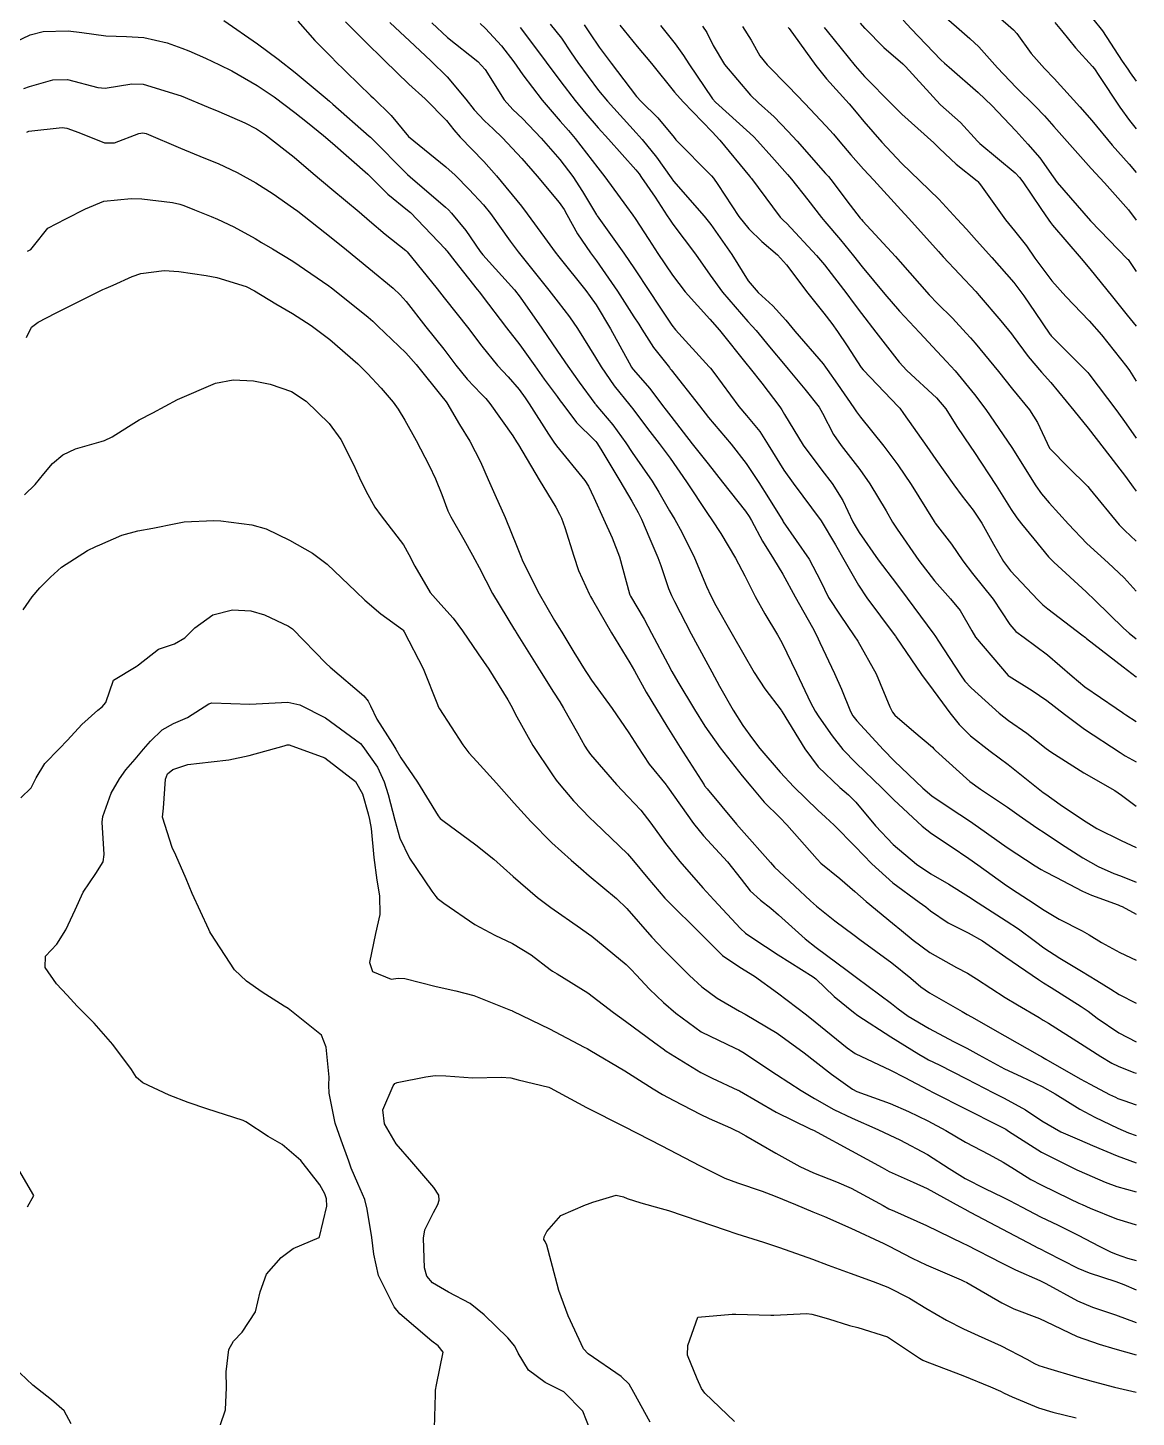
# Model space of a CAD drawing. Header units: metres. Extents: x 307586 to 320046, y 7427249 to 7434250.
# Drawn here: x 319986.5 to 320044.9, y 7429414.4 to 7429487.6 of the extents above; entities that cross this region are included whole.
import ezdxf

# ---------------------------------------------------------------- set-up
doc = ezdxf.new("R2010")
doc.units = ezdxf.units.M
doc.header["$MEASUREMENT"] = 0
doc.layers.add('Curvas de Nivel 1m', color=11, linetype='Continuous')
doc.layers.add('Curvas de Nivel 5m', color=15, linetype='Continuous')

msp = doc.modelspace()

# ---------------------------------------------------------------- linework, layer by layer
at = {"layer": 'Curvas de Nivel 1m', "flags": 128}
for points, elevation in [([(320036.636, 7429489.005), (320038.432, 7429487.442), (320038.611, 7429487.246), (320039.37, 7429486.201), (320040.06, 7429485.418), (320040.585, 7429484.877), (320041.939, 7429483.396), (320042.556, 7429482.671), (320043.638, 7429481.379), (320044.533, 7429480.376), (320044.903, 7429479.939)], 849), ([(319996.825, 7429487.938), (319998.601, 7429486.712), (319999.679, 7429485.909), (320000.582, 7429485.203), (320002.162, 7429483.876), (320002.381, 7429483.692), (320002.56, 7429483.538), (320004.474, 7429481.851), (320004.542, 7429481.785), (320006.493, 7429479.82), (320006.633, 7429479.697), (320008.496, 7429478.111), (320008.657, 7429477.96), (320008.814, 7429477.795), (320009.578, 7429476.877), (320010.333, 7429475.772), (320010.47, 7429475.59), (320012.133, 7429473.753), (320012.439, 7429473.367), (320013.58, 7429471.738), (320014.405, 7429470.517), (320014.945, 7429469.722), (320015.552, 7429468.88), (320016.374, 7429467.77), (320016.402, 7429467.729), (320016.429, 7429467.699), (320017.32, 7429466.648), (320018.011, 7429465.683), (320018.345, 7429465.183), (320019.39, 7429463.664), (320019.749, 7429463.09), (320020.308, 7429462.118), (320020.581, 7429461.647), (320020.961, 7429460.978), (320021.628, 7429459.637), (320022.26, 7429458.125), (320022.476, 7429457.628), (320022.749, 7429457.124), (320023.607, 7429455.616), (320024.217, 7429454.535), (320024.759, 7429453.602), (320025.329, 7429452.727), (320026.183, 7429451.609), (320026.202, 7429451.58), (320026.235, 7429451.527), (320027.431, 7429449.567), (320028.149, 7429448.633), (320029.279, 7429447.543), (320029.741, 7429447.147), (320030.125, 7429446.759), (320031.156, 7429445.52), (320032.098, 7429444.529), (320033.321, 7429443.498), (320034.078, 7429442.997), (320035.035, 7429442.438), (320036.066, 7429441.793), (320036.572, 7429441.455), (320038.054, 7429440.52), (320038.706, 7429440.087), (320039.601, 7429439.417), (320040.038, 7429439.096), (320040.879, 7429438.553), (320042.02, 7429437.855), (320042.831, 7429437.378), (320043.556, 7429436.914), (320044.006, 7429436.625), (320044.903, 7429436.168)], 867), ([(320000.711, 7429487.899), (320001.606, 7429486.888), (320002.593, 7429485.897), (320002.622, 7429485.87), (320004.565, 7429483.978), (320004.703, 7429483.848), (320005.645, 7429482.925), (320006.543, 7429481.82), (320008.519, 7429480.23), (320009.002, 7429479.793), (320009.756, 7429479.032), (320010.498, 7429478.233), (320010.869, 7429477.766), (320011.917, 7429476.317), (320012.328, 7429475.751), (320012.47, 7429475.569), (320013.945, 7429473.735), (320014.437, 7429473.104), (320015.036, 7429472.328), (320015.465, 7429471.714), (320016.4, 7429470.186), (320016.699, 7429469.697), (320017.393, 7429468.7), (320018.218, 7429467.682), (320018.285, 7429467.594), (320018.371, 7429467.482), (320019.143, 7429466.45), (320019.763, 7429465.659), (320020.341, 7429464.886), (320021.204, 7429463.641), (320022.306, 7429461.973), (320022.532, 7429461.628), (320023.004, 7429460.915), (320023.786, 7429459.615), (320024.269, 7429458.683), (320024.815, 7429457.602), (320025.338, 7429456.688), (320026.004, 7429455.583), (320026.227, 7429455.175), (320026.991, 7429453.572), (320027.743, 7429452.008), (320027.985, 7429451.562), (320028.18, 7429451.254), (320028.877, 7429450.257), (320029.442, 7429449.541), (320030.152, 7429448.812), (320031.49, 7429447.516), (320032.127, 7429446.886), (320033.618, 7429445.495), (320034.107, 7429445.118), (320035.151, 7429444.42), (320036.088, 7429443.789), (320036.551, 7429443.455), (320038.072, 7429442.376), (320038.637, 7429442), (320039.529, 7429441.418), (320039.852, 7429441.204), (320040.059, 7429441.068), (320040.85, 7429440.607), (320042.049, 7429439.978), (320042.43, 7429439.768), (320043.072, 7429439.375), (320044.035, 7429438.838), (320044.903, 7429438.432)], 866), ([(320005.571, 7429487.836), (320006.105, 7429487.324), (320006.603, 7429486.861), (320007.735, 7429485.809), (320008.581, 7429484.975), (320009.575, 7429483.79), (320010.004, 7429483.232), (320010.552, 7429482.652), (320011.015, 7429482.233), (320011.506, 7429481.76), (320012.527, 7429480.667), (320013.338, 7429479.742), (320014.499, 7429478.347), (320014.754, 7429477.985), (320014.899, 7429477.724), (320015.465, 7429476.698), (320016.145, 7429475.705), (320016.467, 7429475.281), (320017.568, 7429473.689), (320018.429, 7429472.336), (320018.683, 7429471.934), (320018.842, 7429471.674), (320019.462, 7429470.718), (320020.305, 7429469.651), (320020.348, 7429469.597), (320020.401, 7429469.531), (320021.881, 7429467.635), (320022.367, 7429467.029), (320023.551, 7429465.618), (320024.338, 7429464.597), (320025.009, 7429463.6), (320025.521, 7429462.797), (320026.271, 7429461.58), (320026.282, 7429461.56), (320026.302, 7429461.531), (320027.669, 7429459.566), (320028.266, 7429458.421), (320028.691, 7429457.553), (320029.305, 7429456.606), (320030.045, 7429455.533), (320030.229, 7429455.244), (320031.191, 7429453.52), (320031.917, 7429451.781), (320032.05, 7429451.511), (320032.181, 7429451.352), (320033.183, 7429450.489), (320034.165, 7429449.659), (320034.245, 7429449.57), (320034.328, 7429449.488), (320036.139, 7429447.86), (320036.688, 7429447.454), (320038.124, 7429446.501), (320038.741, 7429446.053), (320039.66, 7429445.417), (320040.109, 7429445.124), (320040.909, 7429444.594), (320042.089, 7429443.827), (320042.9, 7429443.382), (320043.719, 7429443.013), (320044.078, 7429442.875), (320044.903, 7429442.558)], 864), ([(320007.779, 7429487.808), (320008.605, 7429487.042), (320010.203, 7429485.784), (320010.587, 7429485.359), (320011.6, 7429483.764), (320012.056, 7429483.253), (320012.553, 7429482.779), (320013.545, 7429481.74), (320014.526, 7429480.612), (320015.207, 7429479.72), (320015.725, 7429478.931), (320016.461, 7429477.7), (320016.473, 7429477.681), (320016.492, 7429477.653), (320017.892, 7429475.686), (320018.461, 7429474.86), (320019.249, 7429473.668), (320019.719, 7429472.944), (320020.425, 7429471.892), (320020.621, 7429471.648), (320022.404, 7429469.703), (320022.465, 7429469.629), (320022.639, 7429469.388), (320023.963, 7429467.614), (320024.368, 7429467.133), (320025.058, 7429466.297), (320025.5, 7429465.593), (320026.333, 7429464.251), (320026.819, 7429463.575), (320028.303, 7429461.586), (320029.059, 7429460.317), (320029.498, 7429459.542), (320030.263, 7429458.195), (320030.708, 7429457.525), (320032.144, 7429455.601), (320032.212, 7429455.51), (320032.232, 7429455.481), (320033.589, 7429453.496), (320034.195, 7429452.657), (320034.695, 7429451.989), (320035.077, 7429451.477), (320035.564, 7429450.856), (320036.171, 7429450.258), (320037.209, 7429449.45), (320038.152, 7429448.742), (320039.826, 7429447.415), (320039.997, 7429447.277), (320040.131, 7429447.177), (320040.887, 7429446.641), (320042.117, 7429445.807), (320042.83, 7429445.383), (320044.103, 7429444.737), (320044.903, 7429444.371)], 863), ([(320010.323, 7429487.783), (320010.61, 7429487.512), (320011.445, 7429486.611), (320012.108, 7429485.757), (320012.583, 7429485.082), (320013.594, 7429483.74), (320014.552, 7429482.632), (320014.976, 7429482.152), (320015.33, 7429481.718), (320016.52, 7429480.179), (320016.89, 7429479.696), (320018.036, 7429478.146), (320018.376, 7429477.681), (320018.491, 7429477.508), (320019.213, 7429476.402), (320019.696, 7429475.662), (320020.456, 7429474.516), (320021.129, 7429473.643), (320022.429, 7429472.205), (320022.94, 7429471.625), (320024.405, 7429469.799), (320024.49, 7429469.695), (320024.56, 7429469.608), (320025.163, 7429468.826), (320026.123, 7429467.584), (320026.223, 7429467.433), (320026.369, 7429467.185), (320027.342, 7429465.57), (320028.333, 7429464.256), (320028.882, 7429463.552), (320029.432, 7429462.661), (320029.973, 7429461.535), (320030.087, 7429461.319), (320030.297, 7429460.975), (320031.307, 7429459.52), (320032.264, 7429458.258), (320032.839, 7429457.504), (320034.234, 7429455.611), (320034.284, 7429455.54), (320034.323, 7429455.489), (320034.477, 7429455.239), (320035.641, 7429453.468), (320035.874, 7429453.139), (320036.196, 7429452.782), (320037.671, 7429451.445), (320038.179, 7429451.062), (320039.144, 7429450.397), (320040.165, 7429449.586), (320040.397, 7429449.408), (320042.147, 7429448.315), (320043.773, 7429447.374), (320044.131, 7429447.136), (320044.903, 7429446.553)], 862), ([(320015.814, 7429487.712), (320016.131, 7429487.23), (320016.601, 7429486.54), (320017.232, 7429485.694), (320018.567, 7429483.941), (320018.812, 7429483.676), (320019.697, 7429482.805), (320020.544, 7429481.768), (320020.644, 7429481.649), (320022.524, 7429479.764), (320022.632, 7429479.629), (320022.854, 7429479.291), (320023.967, 7429477.615), (320024.486, 7429476.957), (320025.175, 7429476.294), (320025.989, 7429475.587), (320026.465, 7429475.065), (320027.593, 7429473.568), (320028.433, 7429472.525), (320028.855, 7429471.982), (320029.163, 7429471.549), (320029.674, 7429470.8), (320030.404, 7429469.659), (320030.505, 7429469.529), (320032.374, 7429467.584), (320032.441, 7429467.509), (320032.638, 7429467.239), (320033.864, 7429465.495), (320034.343, 7429464.805), (320035.287, 7429463.476), (320035.736, 7429462.888), (320036.31, 7429462.152), (320036.771, 7429461.455), (320037.38, 7429460.361), (320037.902, 7429459.444), (320038.276, 7429458.957), (320039.716, 7429457.418), (320039.989, 7429457.152), (320040.248, 7429456.939), (320042.044, 7429455.583), (320042.233, 7429455.434), (320042.29, 7429455.389), (320044.211, 7429453.889), (320044.897, 7429453.36), (320044.903, 7429453.355)], 859), ([(320017.685, 7429487.689), (320018.602, 7429486.575), (320019.349, 7429485.672), (320020.571, 7429484.171), (320021.021, 7429483.645), (320022.547, 7429482.075), (320022.962, 7429481.626), (320024.524, 7429479.731), (320024.58, 7429479.665), (320024.626, 7429479.608), (320024.982, 7429479.137), (320026.142, 7429477.585), (320026.314, 7429477.405), (320026.49, 7429477.24), (320028.055, 7429475.564), (320028.466, 7429475.076), (320029.651, 7429473.542), (320029.99, 7429473.088), (320030.433, 7429472.496), (320031.181, 7429471.522), (320032.407, 7429469.94), (320032.808, 7429469.506), (320034.382, 7429468.067), (320034.866, 7429467.483), (320035.446, 7429466.556), (320036.188, 7429465.462), (320036.35, 7429465.236), (320037.524, 7429463.448), (320038.31, 7429462.18), (320038.611, 7429461.74), (320038.851, 7429461.432), (320039.504, 7429460.63), (320040.286, 7429459.692), (320040.561, 7429459.407), (320042.26, 7429457.84), (320042.746, 7429457.385), (320044.239, 7429455.937), (320044.534, 7429455.664), (320044.903, 7429455.361)], 858), ([(320019.834, 7429487.668), (320020.603, 7429486.702), (320021.039, 7429486.095), (320021.32, 7429485.649), (320022.566, 7429483.815), (320022.729, 7429483.628), (320024.547, 7429482.003), (320024.751, 7429481.813), (320024.949, 7429481.604), (320025.691, 7429480.749), (320026.525, 7429479.823), (320026.735, 7429479.578), (320027.593, 7429478.483), (320028.315, 7429477.562), (320028.491, 7429477.353), (320029.322, 7429476.388), (320029.999, 7429475.537), (320030.464, 7429474.956), (320031.656, 7429473.518), (320032.434, 7429472.622), (320033.477, 7429471.499), (320034.413, 7429470.498), (320034.899, 7429469.974), (320035.356, 7429469.476), (320036.385, 7429468.246), (320036.971, 7429467.454), (320038.353, 7429465.44), (320039.615, 7429463.421), (320039.909, 7429463.006), (320040.314, 7429462.535), (320041.331, 7429461.4), (320042.293, 7429460.39), (320043.431, 7429459.379), (320044.271, 7429458.584), (320044.903, 7429457.875)], 857), ([(320030.356, 7429487.803), (320030.589, 7429487.54), (320030.613, 7429487.516), (320031.6, 7429486.522), (320032.594, 7429485.652), (320032.743, 7429485.509), (320034.563, 7429483.518), (320034.59, 7429483.49), (320035.637, 7429482.557), (320036.544, 7429481.579), (320036.663, 7429481.459), (320038.528, 7429479.908), (320038.759, 7429479.67), (320038.934, 7429479.434), (320039.884, 7429478.038), (320040.299, 7429477.413), (320040.378, 7429477.298), (320040.49, 7429477.15), (320042.006, 7429475.395), (320042.465, 7429474.859), (320043.657, 7429473.378), (320044.433, 7429472.418), (320044.903, 7429471.845)], 852), ([(320032.62, 7429487.951), (320033.04, 7429487.506), (320034.597, 7429485.872), (320034.793, 7429485.685), (320035.037, 7429485.483), (320036.573, 7429484.145), (320037.286, 7429483.453), (320038.55, 7429482.125), (320038.882, 7429481.771), (320039.195, 7429481.43), (320039.818, 7429480.703), (320040.526, 7429479.707), (320040.745, 7429479.408), (320042.493, 7429477.39), (320044.446, 7429475.37), (320044.472, 7429475.34), (320044.903, 7429474.723)], 851), ([(320040.619, 7429487.834), (320040.962, 7429487.415), (320041.699, 7429486.494), (320042.594, 7429485.523), (320042.697, 7429485.389), (320042.925, 7429485.049), (320044.038, 7429483.375), (320044.556, 7429482.674), (320044.903, 7429482.224)], 848), ([(320042.622, 7429488.026), (320043.118, 7429487.385), (320044.17, 7429485.801), (320044.455, 7429485.371), (320044.59, 7429485.173), (320044.903, 7429484.742)], 847), ([(319984.87, 7429486.361), (319986.604, 7429487.18), (319987.3, 7429487.359), (319988.606, 7429487.392), (319989.326, 7429487.312), (319990.604, 7429487.128), (319991.689, 7429487.089), (319992.603, 7429487.04), (319993.825, 7429486.753), (319994.598, 7429486.486), (319994.975, 7429486.343), (319995.843, 7429485.951), (319996.588, 7429485.602), (319997.236, 7429485.281), (319998.572, 7429484.51), (319999.476, 7429483.911), (320000.555, 7429483.098), (320001.223, 7429482.563), (320002.07, 7429481.877), (320002.537, 7429481.485), (320004.402, 7429479.851), (320004.512, 7429479.738), (320005.458, 7429478.792), (320006.494, 7429477.954), (320006.652, 7429477.818), (320008.474, 7429475.906), (320008.525, 7429475.851), (320008.563, 7429475.799), (320008.993, 7429475.264), (320010.171, 7429473.774), (320010.292, 7429473.622), (320010.44, 7429473.434), (320011.708, 7429471.757), (320012.409, 7429470.847), (320013.216, 7429469.742), (320013.699, 7429469.05), (320014.377, 7429468.135), (320014.552, 7429467.904), (320014.678, 7429467.725), (320015.409, 7429466.76), (320016.354, 7429465.84), (320016.424, 7429465.769), (320016.473, 7429465.699), (320016.687, 7429465.358), (320017.687, 7429463.686), (320018.312, 7429462.61), (320018.653, 7429462.021), (320018.823, 7429461.672), (320019.265, 7429460.642), (320019.682, 7429459.659), (320019.844, 7429459.224), (320020.259, 7429458.027), (320020.414, 7429457.648), (320020.561, 7429457.336), (320021.443, 7429455.638), (320022.212, 7429454.215), (320022.529, 7429453.627), (320022.939, 7429452.879), (320023.653, 7429451.615), (320024.175, 7429450.805), (320024.672, 7429450.106), (320025.068, 7429449.596), (320026.144, 7429448.343), (320026.85, 7429447.573), (320028.121, 7429446.339), (320028.535, 7429445.971), (320028.984, 7429445.547), (320030.096, 7429444.423), (320030.973, 7429443.521), (320032.073, 7429442.507), (320033.457, 7429441.496), (320033.815, 7429441.247), (320034.059, 7429441.047), (320034.998, 7429440.416), (320036.047, 7429439.881), (320036.802, 7429439.452), (320038.03, 7429438.605), (320039.756, 7429437.414), (320039.912, 7429437.311), (320040.011, 7429437.252), (320040.413, 7429437.002), (320041.999, 7429436.008), (320042.365, 7429435.753), (320042.845, 7429435.377), (320043.982, 7429434.607), (320044.903, 7429434.139)], 868), ([(320012.427, 7429487.569), (320012.609, 7429487.336), (320013.801, 7429485.738), (320014.578, 7429484.704), (320015.333, 7429483.718), (320015.892, 7429483.046), (320016.549, 7429482.291), (320017.084, 7429481.695), (320018.527, 7429480.069), (320018.704, 7429479.856), (320018.836, 7429479.675), (320019.548, 7429478.624), (320020.185, 7429477.655), (320020.307, 7429477.469), (320020.489, 7429477.211), (320021.68, 7429475.638), (320022.456, 7429474.53), (320023.107, 7429473.623), (320024.428, 7429472.086), (320024.664, 7429471.845), (320024.88, 7429471.603), (320025.57, 7429470.748), (320026.405, 7429469.763), (320026.561, 7429469.578), (320027.437, 7429468.52), (320028.193, 7429467.562), (320028.37, 7429467.259), (320028.944, 7429466.136), (320029.347, 7429465.545), (320030.334, 7429464.28), (320030.859, 7429463.525), (320031.717, 7429462.108), (320032.066, 7429461.512), (320032.299, 7429461.148), (320033.45, 7429459.498), (320034.267, 7429458.414), (320035.112, 7429457.477), (320035.63, 7429456.852), (320036.236, 7429455.785), (320036.441, 7429455.458), (320037.75, 7429453.905), (320038.154, 7429453.44), (320038.203, 7429453.4), (320039.416, 7429452.643), (320040.19, 7429452.125), (320041.123, 7429451.401), (320042.175, 7429450.601), (320044.058, 7429449.371), (320044.162, 7429449.306), (320044.319, 7429449.209), (320044.903, 7429448.881)], 861), ([(320022.053, 7429487.638), (320022.274, 7429487.3), (320022.603, 7429486.617), (320023.197, 7429485.624), (320024.569, 7429484.003), (320024.991, 7429483.604), (320025.822, 7429482.858), (320026.548, 7429482.11), (320027.028, 7429481.575), (320028.526, 7429479.884), (320028.678, 7429479.712), (320028.805, 7429479.556), (320029.835, 7429478.208), (320030.353, 7429477.532), (320030.416, 7429477.455), (320030.491, 7429477.368), (320032.224, 7429475.512), (320032.469, 7429475.233), (320033.984, 7429473.495), (320034.438, 7429473.023), (320035.218, 7429472.266), (320035.942, 7429471.467), (320036.174, 7429471.217), (320036.418, 7429470.939), (320037.644, 7429469.448), (320038.389, 7429468.517), (320039.27, 7429467.427), (320039.706, 7429466.759), (320040.337, 7429465.41), (320040.353, 7429465.385), (320041.338, 7429464.4), (320042.323, 7429463.421), (320042.347, 7429463.39), (320042.477, 7429463.233), (320044.012, 7429461.373), (320044.3, 7429461.078), (320044.903, 7429460.509)], 856), ([(320026.56, 7429487.581), (320026.583, 7429487.551), (320026.612, 7429487.509), (320028.009, 7429485.566), (320028.583, 7429484.871), (320029.769, 7429483.542), (320030.136, 7429483.114), (320030.554, 7429482.613), (320031.491, 7429481.521), (320032.532, 7429480.416), (320033.503, 7429479.5), (320034.508, 7429478.522), (320035.468, 7429477.475), (320035.959, 7429476.94), (320036.482, 7429476.358), (320037.297, 7429475.452), (320038.453, 7429474.14), (320038.988, 7429473.432), (320039.573, 7429472.561), (320040.358, 7429471.411), (320040.388, 7429471.376), (320040.422, 7429471.334), (320042.349, 7429469.391), (320042.402, 7429469.328), (320043.883, 7429467.375), (320044.366, 7429466.698), (320044.903, 7429465.932)], 854), ([(320028.455, 7429487.562), (320028.611, 7429487.368), (320030.088, 7429485.545), (320030.585, 7429484.993), (320032.041, 7429483.515), (320032.558, 7429483.007), (320034.243, 7429481.493), (320034.54, 7429481.203), (320035.422, 7429480.367), (320036.523, 7429479.498), (320036.564, 7429479.46), (320036.698, 7429479.281), (320038.019, 7429477.445), (320038.487, 7429476.861), (320039.113, 7429476.064), (320039.567, 7429475.424), (320040.455, 7429474.225), (320041.197, 7429473.402), (320042.43, 7429472.121), (320043.067, 7429471.384), (320044.406, 7429469.695), (320044.544, 7429469.508), (320044.634, 7429469.367), (320044.903, 7429468.936)], 853), ([(319986.28, 7429484.351), (319986.569, 7429484.468), (319987.806, 7429484.816), (319988.575, 7429484.83), (319990.177, 7429484.415), (319990.568, 7429484.369), (319991.973, 7429484.598), (319992.572, 7429484.581), (319994.563, 7429483.97), (319995.985, 7429483.376), (319996.555, 7429483.145), (319997.923, 7429482.552), (319998.546, 7429482.228), (319999.021, 7429481.915), (320000.526, 7429480.742), (320001.533, 7429479.88), (320002.505, 7429479.048), (320003.952, 7429477.855), (320004.488, 7429477.391), (320005.321, 7429476.677), (320006.408, 7429475.821), (320006.472, 7429475.759), (320008.061, 7429473.804), (320008.438, 7429473.322), (320009.111, 7429472.472), (320009.654, 7429471.782), (320010.408, 7429470.785), (320011.248, 7429469.761), (320011.802, 7429469.171), (320012.38, 7429468.493), (320012.691, 7429468.061), (320012.903, 7429467.745), (320013.936, 7429466.156), (320014.206, 7429465.731), (320014.35, 7429465.536), (320015.844, 7429463.707), (320016.031, 7429463.415), (320016.314, 7429462.81), (320016.83, 7429461.695), (320017.284, 7429460.694), (320017.664, 7429459.686), (320018.194, 7429457.74), (320018.217, 7429457.68), (320018.252, 7429457.615), (320018.97, 7429456.399), (320019.359, 7429455.663), (320020.209, 7429454.044), (320020.43, 7429453.648), (320020.745, 7429453.097), (320021.618, 7429451.636), (320022.174, 7429450.771), (320022.982, 7429449.622), (320024.141, 7429448.146), (320024.585, 7429447.603), (320025.294, 7429446.762), (320026.117, 7429445.951), (320026.485, 7429445.576), (320028.086, 7429443.755), (320028.288, 7429443.557), (320029.282, 7429442.749), (320030.068, 7429442.054), (320030.665, 7429441.524), (320032.052, 7429440.389), (320032.541, 7429439.998), (320033.147, 7429439.493), (320034.033, 7429438.837), (320035.433, 7429438.055), (320036.017, 7429437.749), (320036.491, 7429437.455), (320038.003, 7429436.48), (320038.649, 7429436.08), (320039.781, 7429435.413), (320039.991, 7429435.288), (320040.282, 7429435.114), (320041.973, 7429434.057), (320043.036, 7429433.374), (320043.613, 7429433.019), (320043.958, 7429432.853), (320044.777, 7429432.53), (320044.903, 7429432.483)], 869), ([(319986.469, 7429475.791), (319986.653, 7429475.876), (319986.783, 7429476.057), (319987.537, 7429476.995), (319988.487, 7429477.484), (319989.533, 7429478.024), (319990.497, 7429478.426), (319991.937, 7429478.557), (319992.498, 7429478.54), (319994.113, 7429478.357), (319994.496, 7429478.262), (319994.715, 7429478.187), (319995.279, 7429477.958), (319996.157, 7429477.612), (319996.488, 7429477.478), (319997.342, 7429477.074), (319998.478, 7429476.452), (319998.809, 7429476.248), (319999.382, 7429475.906), (320000.463, 7429475.262), (320002.352, 7429473.964), (320002.443, 7429473.894), (320002.479, 7429473.87), (320004.428, 7429472.311), (320004.673, 7429472.094), (320004.934, 7429471.842), (320006.402, 7429470.43), (320006.963, 7429469.814), (320008.375, 7429468.051), (320008.491, 7429467.916), (320008.572, 7429467.797), (320009.239, 7429466.665), (320009.786, 7429465.779), (320010.337, 7429464.694), (320010.743, 7429463.766), (320011.105, 7429462.972), (320011.642, 7429461.757), (320012.279, 7429460.188), (320012.447, 7429459.748), (320012.583, 7429459.433), (320013.445, 7429457.738), (320014.239, 7429456.334), (320014.477, 7429455.968), (320014.631, 7429455.724), (320015.268, 7429454.663), (320015.859, 7429453.705), (320015.994, 7429453.496), (320016.198, 7429453.198), (320017.285, 7429451.689), (320018.164, 7429450.42), (320018.628, 7429449.673), (320019.24, 7429448.76), (320020.133, 7429447.675), (320020.153, 7429447.65), (320020.204, 7429447.578), (320021.578, 7429445.635), (320022.103, 7429444.99), (320023.356, 7429443.617), (320024.074, 7429442.702), (320024.553, 7429442.088), (320025.093, 7429441.595), (320025.646, 7429441.172), (320026.055, 7429440.827), (320027.45, 7429439.566), (320028.036, 7429439.101), (320029.665, 7429437.889), (320030.015, 7429437.637), (320030.167, 7429437.528), (320031.999, 7429436.158), (320032.362, 7429435.87), (320032.878, 7429435.497), (320033.983, 7429434.84), (320035.278, 7429434.163), (320035.968, 7429433.801), (320036.602, 7429433.454), (320037.956, 7429432.719), (320038.832, 7429432.307), (320039.947, 7429431.792), (320040.625, 7429431.403), (320041.935, 7429430.597), (320042.723, 7429430.171), (320043.925, 7429429.583), (320044.493, 7429429.354), (320044.903, 7429429.209)], 871), ([(319986.411, 7429471.234), (319986.69, 7429471.786), (319987.041, 7429472.054), (319987.949, 7429472.524), (319988.43, 7429472.764), (319989.946, 7429473.525), (319990.44, 7429473.766), (319990.608, 7429473.841), (319990.981, 7429474.005), (319991.986, 7429474.459), (319992.452, 7429474.615), (319993.669, 7429474.763), (319994.454, 7429474.711), (319995.886, 7429474.514), (319996.45, 7429474.399), (319997.988, 7429473.925), (319998.441, 7429473.706), (319999.55, 7429473.019), (320000.429, 7429472.501), (320001.423, 7429471.88), (320002.412, 7429471.137), (320003.881, 7429469.855), (320004.388, 7429469.34), (320005.105, 7429468.564), (320005.748, 7429467.829), (320006.014, 7429467.47), (320006.364, 7429466.889), (320006.96, 7429465.814), (320007.644, 7429464.496), (320007.974, 7429463.803), (320008.315, 7429462.978), (320008.626, 7429462.115), (320008.773, 7429461.793), (320009.466, 7429460.602), (320009.93, 7429459.775), (320010.05, 7429459.553), (320010.266, 7429459.12), (320010.971, 7429457.763), (320012.145, 7429455.84), (320012.207, 7429455.75), (320012.232, 7429455.709), (320013.455, 7429453.737), (320014.191, 7429452.559), (320014.518, 7429452.057), (320014.727, 7429451.722), (320015.451, 7429450.424), (320015.843, 7429449.705), (320015.964, 7429449.516), (320016.149, 7429449.28), (320017.521, 7429447.686), (320018.127, 7429447.051), (320018.787, 7429446.337), (320019.314, 7429445.662), (320020.097, 7429444.578), (320020.846, 7429443.642), (320022.069, 7429442.258), (320022.64, 7429441.624), (320024.048, 7429440.114), (320024.319, 7429439.871), (320024.7, 7429439.593), (320026.03, 7429438.723), (320027.877, 7429437.561), (320028.012, 7429437.452), (320028.98, 7429436.522), (320029.995, 7429435.701), (320030.235, 7429435.528), (320031.976, 7429434.397), (320033.45, 7429433.488), (320033.773, 7429433.295), (320033.96, 7429433.195), (320034.512, 7429432.92), (320035.95, 7429432.192), (320037.378, 7429431.446), (320037.94, 7429431.167), (320039.068, 7429430.557), (320039.929, 7429429.97), (320040.922, 7429429.4), (320041.917, 7429428.985), (320042.607, 7429428.685), (320043.904, 7429428.128), (320044.903, 7429427.767)], 872), ([(319986.312, 7429462.952), (319986.883, 7429463.488), (319987.335, 7429464.05), (319987.781, 7429464.596), (319988.338, 7429465.058), (319988.997, 7429465.376), (319990.349, 7429465.767), (319990.536, 7429465.823), (319990.931, 7429466.004), (319991.798, 7429466.556), (319992.362, 7429466.905), (319993.078, 7429467.271), (319994.373, 7429467.97), (319996.382, 7429468.842), (319997.304, 7429469.011), (319998.383, 7429468.949), (319999.265, 7429468.79), (320000.378, 7429468.396), (320001.153, 7429467.882), (320002.361, 7429466.715), (320002.977, 7429465.864), (320003.644, 7429464.546), (320003.962, 7429463.854), (320004.316, 7429463.129), (320004.768, 7429462.304), (320005.103, 7429461.838), (320006.28, 7429460.322), (320006.573, 7429459.817), (320006.882, 7429459.199), (320007.692, 7429457.806), (320008.247, 7429457.175), (320008.91, 7429456.46), (320009.392, 7429455.783), (320010.215, 7429454.583), (320010.791, 7429453.764), (320011.788, 7429452.153), (320012.012, 7429451.752), (320012.178, 7429451.42), (320013.105, 7429449.74), (320014.138, 7429448.208), (320014.336, 7429447.928), (320014.495, 7429447.725), (320015.251, 7429446.84), (320016.115, 7429445.937), (320016.367, 7429445.697), (320018.088, 7429444.045), (320018.415, 7429443.675), (320019.169, 7429442.759), (320020.063, 7429441.706), (320020.115, 7429441.649), (320022.035, 7429439.751), (320022.148, 7429439.628), (320023.105, 7429438.69), (320024.02, 7429438.064), (320024.784, 7429437.592), (320026.004, 7429436.72), (320027.527, 7429435.565), (320027.987, 7429435.195), (320029.674, 7429433.828), (320029.964, 7429433.604), (320030.092, 7429433.529), (320031.954, 7429432.652), (320032.708, 7429432.256), (320033.944, 7429431.609), (320034.202, 7429431.477), (320035.934, 7429430.592), (320037.614, 7429429.755), (320037.925, 7429429.6), (320038.026, 7429429.54), (320038.169, 7429429.436), (320039.907, 7429428.32), (320041.777, 7429427.391), (320041.892, 7429427.341), (320043.267, 7429426.749), (320043.885, 7429426.526), (320044.903, 7429426.241)], 873), ([(319986.241, 7429456.898), (319986.72, 7429457.584), (319987.123, 7429458.051), (319987.687, 7429458.617), (319988.264, 7429459.148), (319989.625, 7429460.02), (319990.067, 7429460.222), (319990.278, 7429460.322), (319991.447, 7429460.836), (319992.289, 7429461.055), (319993.084, 7429461.189), (319994.295, 7429461.446), (319994.732, 7429461.528), (319996.298, 7429461.602), (319996.656, 7429461.578), (319998.295, 7429461.374), (319999.043, 7429461.158), (320000.283, 7429460.567), (320001.487, 7429459.878), (320002.267, 7429459.294), (320003.783, 7429457.855), (320004.248, 7429457.396), (320005.09, 7429456.686), (320006.233, 7429455.85), (320006.261, 7429455.82), (320006.318, 7429455.733), (320007.315, 7429453.809), (320008.083, 7429451.902), (320008.119, 7429451.801), (320008.181, 7429451.673), (320009.406, 7429449.781), (320009.734, 7429449.361), (320010.144, 7429448.908), (320011.184, 7429447.759), (320012.123, 7429446.716), (320012.994, 7429445.741), (320014.096, 7429444.627), (320015.116, 7429443.715), (320015.635, 7429443.264), (320016.075, 7429442.883), (320017.515, 7429441.685), (320018.055, 7429441.169), (320019.374, 7429439.66), (320019.685, 7429439.311), (320020.026, 7429438.961), (320021.354, 7429437.637), (320022.007, 7429437.036), (320022.825, 7429436.442), (320023.995, 7429435.76), (320024.288, 7429435.597), (320025.978, 7429434.587), (320027.405, 7429433.566), (320027.959, 7429433.129), (320028.845, 7429432.439), (320029.944, 7429431.646), (320030.186, 7429431.528), (320031.937, 7429430.899), (320032.908, 7429430.471), (320033.928, 7429429.978), (320034.865, 7429429.471), (320035.914, 7429428.849), (320037.152, 7429428.2), (320037.898, 7429427.798), (320038.493, 7429427.431), (320039.355, 7429426.885), (320039.885, 7429426.599), (320041.411, 7429425.862), (320041.875, 7429425.647), (320042.054, 7429425.566), (320042.481, 7429425.381), (320043.865, 7429424.807), (320044.627, 7429424.587), (320044.903, 7429424.498)], 874), ([(319996.625, 7429413.931), (319996.904, 7429414.759), (319996.957, 7429415.928), (319996.939, 7429416.751), (319997.079, 7429417.927), (319997.331, 7429418.371), (319997.782, 7429418.847), (319998.495, 7429419.909), (319998.74, 7429420.975), (319999.071, 7429421.901), (319999.832, 7429422.776), (320000.47, 7429423.25), (320001.843, 7429423.83), (320001.867, 7429423.87), (320002.254, 7429425.477), (320002.232, 7429425.865), (320002.143, 7429426.133), (320001.88, 7429426.607), (320000.876, 7429427.88), (319999.901, 7429428.726), (319999.163, 7429429.158), (319997.984, 7429429.919), (319997.914, 7429429.968), (319997.832, 7429430.003), (319995.923, 7429430.609), (319994.937, 7429430.941), (319993.934, 7429431.337), (319992.548, 7429431.981), (319992.212, 7429432.253), (319991.95, 7429432.679), (319990.972, 7429434), (319989.98, 7429435.119), (319989.096, 7429436.023), (319988.559, 7429436.592), (319988.004, 7429437.194), (319987.397, 7429438.046), (319987.417, 7429438.648), (319988.025, 7429439.289), (319988.496, 7429440.033), (319988.987, 7429441.088), (319989.404, 7429442.02), (319990.073, 7429443.008), (319990.46, 7429443.625), (319990.508, 7429444.006), (319990.413, 7429445.703), (319990.443, 7429446.007), (319990.886, 7429447.242), (319991.316, 7429447.998), (319991.66, 7429448.473), (319992.143, 7429449.034), (319992.583, 7429449.551), (319992.949, 7429449.982), (319993.561, 7429450.576), (319994.167, 7429450.909), (319994.902, 7429451.229), (319996.03, 7429451.942), (319996.183, 7429451.996), (319998.183, 7429451.92), (320000.184, 7429452.024), (320000.824, 7429451.884), (320002.173, 7429451.2), (320004.012, 7429449.851), (320004.151, 7429449.703), (320004.916, 7429448.614), (320005.274, 7429447.833), (320005.471, 7429447.175), (320005.826, 7429445.824), (320006.099, 7429444.87), (320006.597, 7429443.815), (320007.787, 7429442.082), (320007.983, 7429441.801), (320008.062, 7429441.708), (320008.408, 7429441.444), (320010.041, 7429440.322), (320011.093, 7429439.759), (320012.029, 7429439.32), (320013.01, 7429438.728), (320014.015, 7429437.95), (320014.148, 7429437.853), (320014.38, 7429437.716), (320016.003, 7429436.712), (320017.362, 7429435.686), (320017.986, 7429435.22), (320019.531, 7429434.095), (320019.965, 7429433.767), (320020.129, 7429433.648), (320021.952, 7429432.526), (320022.552, 7429432.224), (320023.899, 7429431.601), (320023.928, 7429431.585), (320023.992, 7429431.55), (320025.931, 7429430.431), (320027.727, 7429429.562), (320027.922, 7429429.47), (320028.09, 7429429.388), (320029.906, 7429428.403), (320031.507, 7429427.514), (320031.891, 7429427.314), (320033.147, 7429426.752), (320033.882, 7429426.412), (320035.613, 7429425.463), (320035.871, 7429425.319), (320036.159, 7429425.167), (320037.856, 7429424.279), (320039.497, 7429423.415), (320039.726, 7429423.296), (320039.841, 7429423.237), (320040.179, 7429423.067), (320041.831, 7429422.221), (320042.42, 7429421.972), (320043.824, 7429421.518), (320044.243, 7429421.356), (320044.903, 7429421.067)], 876), ([(320007.922, 7429413.797), (320007.973, 7429415.573), (320007.975, 7429415.797), (320008.032, 7429416.072), (320008.369, 7429417.791), (320008.112, 7429418.131), (320007.779, 7429418.368), (320006.096, 7429419.817), (320005.798, 7429420.177), (320004.966, 7429421.829), (320004.715, 7429422.95), (320004.61, 7429423.832), (320004.375, 7429425.325), (320004.246, 7429425.836), (320003.881, 7429426.677), (320003.533, 7429427.489), (320003.402, 7429427.847), (320003.004, 7429428.954), (320002.691, 7429429.858), (320002.368, 7429431.432), (320002.356, 7429431.864), (320002.37, 7429432.286), (320002.218, 7429433.866), (320001.972, 7429434.485), (320000.214, 7429435.888), (319999.994, 7429436.021), (319998.843, 7429436.749), (319998.007, 7429437.335), (319997.388, 7429437.926), (319996.128, 7429439.843), (319996.084, 7429439.939), (319996.035, 7429440.06), (319995.145, 7429441.954), (319994.833, 7429442.721), (319994.296, 7429443.967), (319994.089, 7429444.371), (319993.586, 7429445.975), (319993.645, 7429446.447), (319993.745, 7429447.974), (319993.856, 7429448.252), (319994.138, 7429448.478), (319994.927, 7429448.744), (319996.142, 7429448.896), (319997.076, 7429448.999), (319998.146, 7429449.226), (319999.995, 7429449.736), (320000.152, 7429449.783), (320000.257, 7429449.784), (320002.145, 7429449.092), (320003.75, 7429447.854), (320004.126, 7429447.197), (320004.42, 7429446.15), (320004.495, 7429445.844), (320004.578, 7429445.37), (320004.726, 7429443.84), (320004.882, 7429442.649), (320005.014, 7429441.836), (320005.033, 7429440.85), (320004.803, 7429439.838), (320004.491, 7429438.316), (320004.65, 7429437.84), (320005.634, 7429437.448), (320006.01, 7429437.485), (320006.353, 7429437.473), (320008.005, 7429437.047), (320009.047, 7429436.828), (320010.001, 7429436.581), (320011.931, 7429435.813), (320011.993, 7429435.782), (320012.015, 7429435.771), (320012.051, 7429435.749), (320013.979, 7429434.817), (320015.807, 7429433.859), (320015.964, 7429433.779), (320016.104, 7429433.699), (320017.952, 7429432.619), (320018.529, 7429432.251), (320019.443, 7429431.658), (320019.939, 7429431.364), (320020.528, 7429431.05), (320021.923, 7429430.333), (320022.401, 7429430.103), (320023.519, 7429429.606), (320023.794, 7429429.475), (320023.92, 7429429.407), (320024.325, 7429429.187), (320025.903, 7429428.267), (320027.177, 7429427.567), (320027.89, 7429427.239), (320029.114, 7429426.771), (320029.882, 7429426.432), (320031.561, 7429425.513), (320031.87, 7429425.344), (320032.161, 7429425.214), (320033.858, 7429424.471), (320035.763, 7429423.542), (320035.843, 7429423.498), (320035.922, 7429423.459), (320037.833, 7429422.475), (320038.534, 7429422.133), (320039.824, 7429421.56), (320040.134, 7429421.407), (320041.814, 7429420.492), (320042.599, 7429420.166), (320043.807, 7429419.754), (320044.903, 7429419.35)], 877), ([(320016.118, 7429413.696), (320015.738, 7429414.692), (320014.735, 7429415.71), (320013.758, 7429416.198), (320012.869, 7429416.838), (320012.336, 7429417.742), (320012.147, 7429418.115), (320011.781, 7429418.539), (320010.533, 7429419.763), (320009.802, 7429420.354), (320008.653, 7429420.945), (320007.818, 7429421.44), (320007.516, 7429421.803), (320007.399, 7429422.232), (320007.348, 7429423.805), (320007.415, 7429424.239), (320007.863, 7429425.156), (320008.089, 7429425.577), (320008.162, 7429425.796), (320008.149, 7429426.069), (320007.88, 7429426.469), (320006.727, 7429427.812), (320005.902, 7429428.761), (320005.28, 7429429.826), (320005.198, 7429430.553), (320005.747, 7429431.822), (320005.829, 7429431.936), (320005.945, 7429432.002), (320007.455, 7429432.298), (320007.949, 7429432.37), (320008.513, 7429432.356), (320009.948, 7429432.236), (320011.432, 7429432.271), (320011.948, 7429432.237), (320012.334, 7429432.131), (320013.943, 7429431.747), (320014.021, 7429431.719), (320015.928, 7429430.688), (320017.913, 7429429.68), (320019.244, 7429428.997), (320019.903, 7429428.656), (320021.893, 7429427.63), (320023.229, 7429426.952), (320023.884, 7429426.707), (320025.191, 7429426.275), (320025.877, 7429426.009), (320026.944, 7429425.569), (320027.867, 7429425.188), (320028.483, 7429424.931), (320029.855, 7429424.332), (320031.606, 7429423.512), (320031.842, 7429423.396), (320033.095, 7429422.75), (320033.832, 7429422.389), (320035.685, 7429421.601), (320035.824, 7429421.539), (320035.977, 7429421.458), (320037.813, 7429420.398), (320038.46, 7429420.081), (320039.804, 7429419.564), (320040.143, 7429419.407), (320041.791, 7429418.615), (320042.948, 7429418.21), (320043.782, 7429417.973), (320044.903, 7429417.654)], 878), ([(320019.281, 7429414.105), (320018.433, 7429415.67), (320018.181, 7429416.098), (320017.761, 7429416.514), (320016.022, 7429417.698), (320015.776, 7429417.967), (320014.961, 7429419.708), (320014.48, 7429421.046), (320014.291, 7429421.715), (320013.84, 7429423.432), (320013.745, 7429423.625), (320013.676, 7429423.722), (320013.695, 7429423.872), (320013.849, 7429424.153), (320014.577, 7429424.998), (320015.871, 7429425.551), (320015.983, 7429425.587), (320016.257, 7429425.696), (320017.495, 7429426.065), (320017.876, 7429425.966), (320018.083, 7429425.885), (320018.789, 7429425.666), (320019.869, 7429425.368), (320020.26, 7429425.253), (320021.859, 7429424.706), (320023.234, 7429424.228), (320023.849, 7429424.034), (320025.259, 7429423.586), (320025.841, 7429423.395), (320026.11, 7429423.307), (320027.834, 7429422.687), (320028.661, 7429422.377), (320029.827, 7429421.955), (320031.032, 7429421.518), (320031.82, 7429421.209), (320032.954, 7429420.633), (320033.809, 7429420.115), (320034.912, 7429419.469), (320035.796, 7429419.019), (320036.569, 7429418.675), (320037.783, 7429418.128), (320039.132, 7429417.42), (320039.544, 7429417.187), (320039.77, 7429417.083), (320040.233, 7429416.941), (320041.764, 7429416.485), (320042.625, 7429416.24), (320043.759, 7429415.947), (320044.903, 7429415.69)], 879)]:
    msp.add_lwpolyline(points, dxfattribs=dict(at, elevation=elevation))
at = {"layer": 'Curvas de Nivel 5m', "flags": 128}
for points, elevation in [([(320003.228, 7429487.864), (320004.599, 7429486.504), (320004.936, 7429486.185), (320005.294, 7429485.839), (320006.574, 7429484.59), (320007.428, 7429483.811), (320008.552, 7429482.663), (320008.934, 7429482.183), (320009.269, 7429481.789), (320010.524, 7429480.504), (320011.182, 7429479.763), (320012.497, 7429478.156), (320012.809, 7429477.747), (320013.71, 7429476.508), (320014.284, 7429475.732), (320014.469, 7429475.487), (320015.888, 7429473.708), (320016.132, 7429473.397), (320016.435, 7429472.954), (320017.194, 7429471.692), (320018.177, 7429469.901), (320018.298, 7429469.681), (320018.336, 7429469.625), (320018.392, 7429469.557), (320019.276, 7429468.557), (320019.934, 7429467.657), (320020.122, 7429467.405), (320020.367, 7429467.094), (320021.5, 7429465.639), (320022.337, 7429464.578), (320023.102, 7429463.622), (320024.308, 7429462.086), (320024.505, 7429461.807), (320024.623, 7429461.605), (320025.209, 7429460.513), (320025.784, 7429459.587), (320026.271, 7429458.775), (320026.934, 7429457.573), (320027.837, 7429455.963), (320028.049, 7429455.562), (320028.227, 7429455.182), (320029.005, 7429453.548), (320029.372, 7429452.719), (320029.846, 7429451.535), (320029.965, 7429451.318), (320030.178, 7429451.048), (320031.577, 7429449.516), (320032.154, 7429448.944), (320033.648, 7429447.495), (320034.129, 7429447.091), (320035.092, 7429446.445), (320036.116, 7429445.786), (320036.584, 7429445.455), (320038.097, 7429444.383), (320039.577, 7429443.418), (320039.892, 7429443.224), (320040.08, 7429443.118), (320040.664, 7429442.817), (320042.07, 7429442.079), (320042.547, 7429441.865), (320043.954, 7429441.362), (320044.03, 7429441.328), (320044.062, 7429441.311), (320044.162, 7429441.259), (320044.903, 7429440.86)], 865), ([(320014.019, 7429487.736), (320014.606, 7429487), (320015.117, 7429486.241), (320015.478, 7429485.717), (320016.571, 7429484.255), (320017.032, 7429483.695), (320018.546, 7429482.017), (320018.709, 7429481.842), (320018.858, 7429481.675), (320019.612, 7429480.742), (320020.386, 7429479.652), (320020.52, 7429479.474), (320022.137, 7429477.634), (320022.489, 7429477.197), (320023.598, 7429475.619), (320024.452, 7429474.229), (320024.987, 7429473.602), (320025.753, 7429472.907), (320026.429, 7429472.161), (320026.909, 7429471.575), (320028.406, 7429469.845), (320028.529, 7429469.683), (320028.614, 7429469.557), (320029.167, 7429468.773), (320030.02, 7429467.535), (320030.164, 7429467.326), (320030.368, 7429467.047), (320031.606, 7429465.517), (320032.338, 7429464.535), (320033.036, 7429463.503), (320034.25, 7429461.544), (320034.282, 7429461.49), (320034.303, 7429461.464), (320035.169, 7429460.354), (320035.773, 7429459.468), (320036.273, 7429458.815), (320037.357, 7429457.449), (320038.24, 7429456.129), (320038.557, 7429455.756), (320038.995, 7429455.429), (320040.22, 7429454.529), (320041.519, 7429453.397), (320042.197, 7429452.847), (320043.846, 7429451.714), (320044.184, 7429451.49), (320044.254, 7429451.44), (320044.358, 7429451.367), (320044.903, 7429451.007)], 860), ([(320034.625, 7429488.309), (320035.572, 7429487.476), (320036.139, 7429486.998), (320036.604, 7429486.55), (320037.59, 7429485.45), (320038.577, 7429484.404), (320039.576, 7429483.425), (320040.06, 7429482.919), (320040.552, 7429482.363), (320041.399, 7429481.401), (320042.53, 7429480.136), (320043.235, 7429479.383), (320044.502, 7429477.965), (320044.903, 7429477.426)], 850), ([(320024.154, 7429487.615), (320024.606, 7429486.901), (320025.073, 7429486.078), (320025.451, 7429485.597), (320026.576, 7429484.454), (320027.434, 7429483.571), (320028.551, 7429482.393), (320028.942, 7429481.949), (320029.274, 7429481.549), (320029.854, 7429480.859), (320030.529, 7429480.11), (320031.067, 7429479.525), (320032.5, 7429477.969), (320032.927, 7429477.506), (320034.476, 7429475.768), (320034.608, 7429475.621), (320034.734, 7429475.486), (320036.446, 7429473.67), (320036.634, 7429473.458), (320037.763, 7429472.113), (320038.325, 7429471.441), (320038.422, 7429471.309), (320039.215, 7429470.232), (320039.909, 7429469.417), (320040.395, 7429468.866), (320041.609, 7429467.398), (320042.364, 7429466.465), (320043.208, 7429465.381), (320044.331, 7429463.916), (320044.74, 7429463.364), (320044.903, 7429463.153)], 855), ([(319986.44, 7429482.062), (319986.543, 7429482.101), (319988.295, 7429482.293), (319988.545, 7429482.274), (319989.174, 7429482.034), (319990.535, 7429481.488), (319991.056, 7429481.492), (319992.336, 7429481.993), (319992.543, 7429482.029), (319992.729, 7429481.988), (319994.531, 7429481.205), (319995.763, 7429480.712), (319996.52, 7429480.403), (319997.526, 7429479.93), (319998.508, 7429479.393), (319999.41, 7429478.814), (320000.495, 7429478.049), (320000.71, 7429477.888), (320002.479, 7429476.51), (320003.287, 7429475.862), (320004.459, 7429474.896), (320005.742, 7429473.831), (320006.111, 7429473.496), (320006.436, 7429473.129), (320007.462, 7429471.81), (320008.405, 7429470.618), (320009.04, 7429469.79), (320009.645, 7429469.041), (320010.378, 7429468.269), (320010.626, 7429468.018), (320010.84, 7429467.765), (320012.044, 7429466.065), (320012.25, 7429465.751), (320012.35, 7429465.581), (320013.442, 7429463.739), (320014.309, 7429462.308), (320014.514, 7429461.936), (320014.607, 7429461.725), (320014.791, 7429461.227), (320015.256, 7429459.715), (320015.517, 7429458.962), (320016.089, 7429457.702), (320016.149, 7429457.599), (320016.25, 7429457.43), (320017.245, 7429455.69), (320018.209, 7429454.107), (320018.456, 7429453.676), (320019.08, 7429452.555), (320019.625, 7429451.658), (320020.17, 7429450.765), (320020.862, 7429449.643), (320022.134, 7429447.669), (320022.158, 7429447.63), (320022.294, 7429447.466), (320023.836, 7429445.613), (320024.108, 7429445.301), (320025.628, 7429443.587), (320025.842, 7429443.345), (320026.078, 7429443.108), (320027.744, 7429441.563), (320028.06, 7429441.278), (320029.021, 7429440.514), (320030.045, 7429439.749), (320030.343, 7429439.527), (320032.025, 7429438.293), (320033.018, 7429437.495), (320033.558, 7429437.036), (320034.005, 7429436.72), (320035.723, 7429435.735), (320035.994, 7429435.587), (320036.22, 7429435.458), (320037.978, 7429434.458), (320039.805, 7429433.412), (320039.91, 7429433.358), (320039.962, 7429433.333), (320040.139, 7429433.23), (320041.951, 7429432.196), (320042.473, 7429431.907), (320043.502, 7429431.367), (320043.802, 7429431.222), (320043.941, 7429431.158), (320044.255, 7429431.042), (320044.903, 7429430.813)], 870), ([(319986.122, 7429446.986), (319986.671, 7429447.511), (319986.929, 7429448.052), (319987.385, 7429448.803), (319988.148, 7429449.58), (319988.585, 7429450.034), (319989.34, 7429450.847), (319990.177, 7429451.604), (319990.407, 7429451.78), (319990.605, 7429452.006), (319991.011, 7429453.185), (319992.202, 7429453.903), (319992.253, 7429453.939), (319992.312, 7429453.989), (319993.371, 7429454.823), (319994.22, 7429455.11), (319994.759, 7429455.428), (319995.282, 7429455.954), (319996.24, 7429456.638), (319997.274, 7429456.898), (319998.242, 7429456.845), (319998.958, 7429456.627), (320000.234, 7429456.037), (320000.439, 7429455.888), (320002.206, 7429454.074), (320002.417, 7429453.868), (320004.188, 7429452.357), (320004.431, 7429452.092), (320004.546, 7429451.845), (320004.879, 7429451.133), (320005.717, 7429449.827), (320005.878, 7429449.552), (320006.146, 7429449.092), (320007.02, 7429447.811), (320008.115, 7429446.036), (320008.218, 7429445.903), (320008.354, 7429445.796), (320010.094, 7429444.523), (320011.041, 7429443.76), (320012.074, 7429442.854), (320013.356, 7429441.737), (320014.055, 7429441.212), (320015.618, 7429440.128), (320016.035, 7429439.833), (320016.21, 7429439.698), (320018.018, 7429438.212), (320018.293, 7429437.953), (320018.548, 7429437.672), (320019.259, 7429436.914), (320019.998, 7429436.207), (320020.633, 7429435.644), (320021.978, 7429434.66), (320023.767, 7429433.802), (320023.965, 7429433.715), (320024.173, 7429433.598), (320025.951, 7429432.419), (320027.236, 7429431.567), (320027.939, 7429431.147), (320028.965, 7429430.577), (320029.929, 7429430.116), (320031.293, 7429429.516), (320031.919, 7429429.221), (320032.449, 7429428.968), (320033.904, 7429428.205), (320035.047, 7429427.468), (320035.888, 7429426.944), (320036.921, 7429426.411), (320037.878, 7429425.961), (320038.223, 7429425.781), (320038.886, 7429425.425), (320039.866, 7429424.929), (320040.782, 7429424.478), (320041.851, 7429423.948), (320042.953, 7429423.373), (320043.55, 7429423.075), (320043.839, 7429422.958), (320044.439, 7429422.752), (320044.903, 7429422.619)], 875), ([(319986.462, 7429425.449), (319986.801, 7429426.051), (319985.886, 7429427.602)], 875), ([(320023.731, 7429414.135), (320022.176, 7429415.624), (320021.999, 7429415.87), (320021.761, 7429416.395), (320021.26, 7429417.635), (320021.263, 7429418.151), (320021.793, 7429419.63), (320023.609, 7429419.79), (320023.796, 7429419.792), (320025.649, 7429419.737), (320025.805, 7429419.741), (320027.54, 7429419.828), (320027.805, 7429419.796), (320027.993, 7429419.745), (320028.68, 7429419.547), (320029.798, 7429419.195), (320030.235, 7429419.087), (320031.789, 7429418.608), (320033.487, 7429417.484), (320033.658, 7429417.367), (320033.771, 7429417.321), (320034.011, 7429417.237), (320035.764, 7429416.559), (320037.23, 7429415.973), (320037.756, 7429415.735), (320037.951, 7429415.633), (320038.364, 7429415.431), (320039.745, 7429414.863), (320040.506, 7429414.638), (320041.737, 7429414.338)], 880), ([(319988.767, 7429414.024), (319988.41, 7429414.706), (319987.735, 7429415.285), (319986.76, 7429416.05), (319985.757, 7429416.997)], 875)]:
    msp.add_lwpolyline(points, dxfattribs=dict(at, elevation=elevation))

doc.saveas('drawing.dxf')
